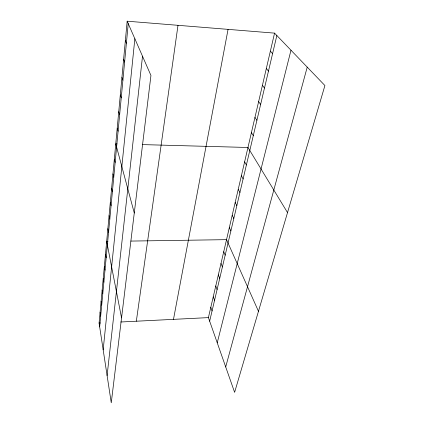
<?xml version="1.0" encoding="UTF-8"?>
<svg xmlns="http://www.w3.org/2000/svg" width="424" height="424" viewBox="0 0 424 424"><rect width="100%" height="100%" fill="white"/><g stroke="black" fill="none" stroke-linecap="round" stroke-linejoin="round"><path stroke-width="0.64" d="M127.168 21.2L150.944 75.472L111.263 402.8L99.084 323.077L127.168 21.2L274.556 33.13L324.916 85.547L234.615 392.348L208.407 317.613L274.556 33.13M99.661 326.851L128.233 23.633M103.175 349.848L134.853 38.743M107.102 375.579L142.517 56.238M136.337 321.212L177.995 25.313M173.485 319.357L228.059 29.367M209.652 321.175L276.846 35.515M217.242 342.815L290.981 50.228M225.706 366.94L307.225 67.13M99.084 323.077L100.403 323.009M120.782 321.991L208.407 317.613M107.998 241.415L106.678 241.436L121.55 317.905M130.905 241.076L226.533 239.655L258.47 311.301M117.035 143.9L115.757 143.869L134.27 212.996M142.257 144.595L247.966 147.483L287.52 212.594M270.369 51.124L272.584 53.62M266.325 68.518L268.466 71.121M262.414 85.346L264.486 88.044M258.629 101.628L260.638 104.415M254.962 117.4L256.907 120.268M251.406 132.675L253.298 135.622M244.627 161.846L246.402 164.925M241.383 175.78L243.111 178.917M238.24 189.305L239.92 192.496M235.188 202.439L236.82 205.682M232.22 215.196L233.804 218.487M229.336 227.598L230.879 230.926M223.724 251.729L225.186 255.137M220.994 263.474L222.415 266.913M125.361 40.619L126.394 43.19M218.339 274.895L219.722 278.361M215.752 286.004L217.104 289.502M213.24 296.821L214.555 300.34M123.623 59.355L124.614 62.047M210.792 307.352L212.069 310.898M121.937 77.433L122.902 80.237M120.315 94.897L121.248 97.801M118.741 111.766L119.648 114.772M117.225 128.085L118.1 131.175M114.337 159.143L115.158 162.392M112.959 173.941L113.759 177.253M111.623 188.277L112.402 191.653M110.33 202.179L111.088 205.608M109.079 215.657L109.811 219.139M107.86 228.737L108.576 232.267M105.497 254.135L106.175 257.744M104.352 266.468L105.009 270.115M103.239 278.441L103.875 282.119M102.152 290.074L102.778 293.779M101.103 301.385L101.707 305.116M100.08 312.377L100.674 316.134"/></g></svg>
